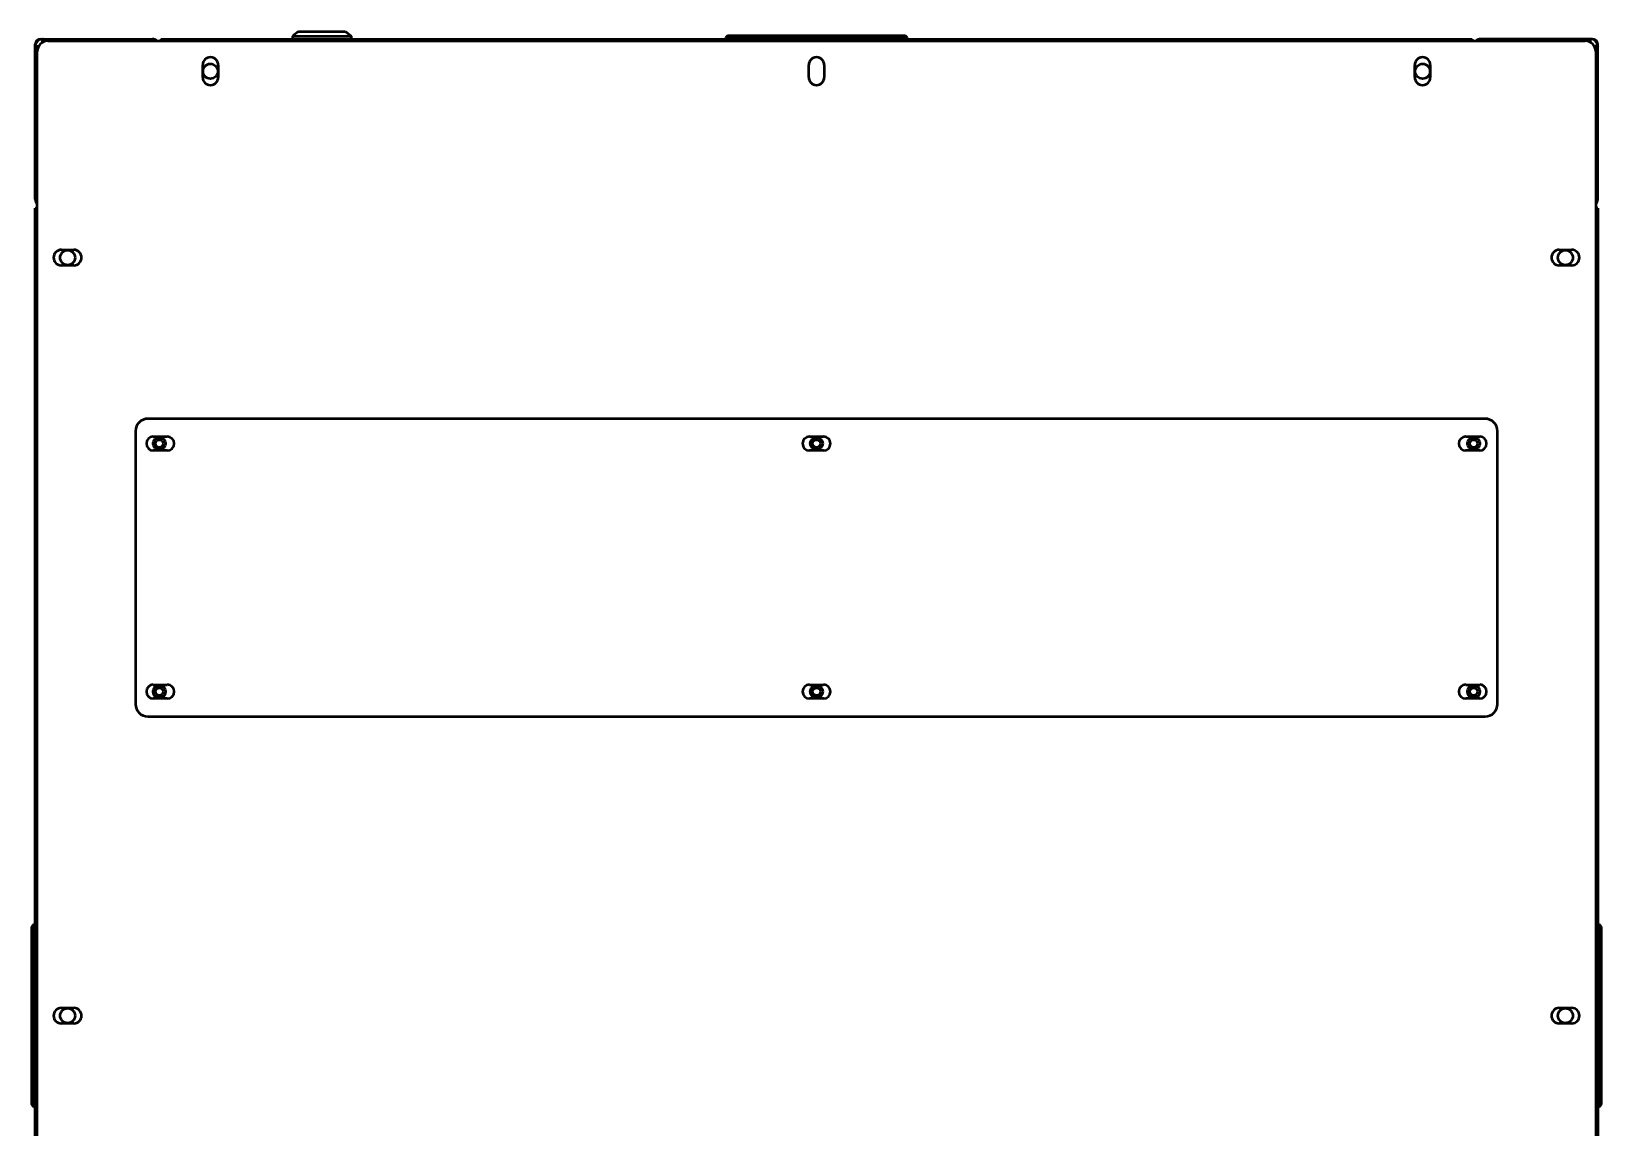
# Model space of a CAD drawing. Header units: millimetres. Extents: x 0 to 80, y -7 to 100.
# Drawn here: x -0.2 to 80.1, y 44.2 to 100.3 of the extents above; entities that cross this region are included whole.
import ezdxf

# ---------------------------------------------------------------- set-up
doc = ezdxf.new("R2010")
doc.units = ezdxf.units.MM
doc.layers.add('Visible (ANSI)', color=7, linetype='Continuous', lineweight=50)

msp = doc.modelspace()

# ---------------------------------------------------------------- linework, layer by layer
at = {"layer": 'Visible (ANSI)'}
for p, q in [((0, 99.558), (0, 99.658)), ((0.266, 99.924), (0.366, 99.924)), ((0.366, 99.924), (5.979, 99.924)), ((0.366, 99.753), (0.366, 99.924)), ((0.633, 99.824), (79.307, 99.824)), ((5.979, 99.824), (5.979, 99.924)), ((6.424, 99.924), (6.424, 99.824)), ((6.424, 99.924), (73.516, 99.924)), ((13.466, 100.314), (13.167, 100.064)), ((13.167, 100.064), (16.164, 100.064)), ((13.167, 100.064), (13.167, 99.924)), ((13.466, 100.314), (15.864, 100.314)), ((15.864, 100.314), (16.164, 100.064)), ((16.164, 100.064), (16.164, 99.924)), ((35.343, 100.011), (35.323, 99.991)), ((35.323, 99.924), (35.323, 99.991)), ((35.423, 100.091), (35.343, 100.011)), ((44.516, 100.091), (35.423, 100.091)), ((35.423, 99.991), (35.423, 100.091)), ((35.423, 99.991), (44.516, 99.991)), ((44.516, 100.091), (44.516, 99.991)), ((44.596, 100.011), (44.516, 100.091)), ((44.616, 99.991), (44.596, 100.011)), ((44.616, 99.991), (44.616, 99.924)), ((73.516, 99.924), (73.516, 99.824)), ((79.573, 99.924), (73.96, 99.924)), ((73.96, 99.824), (73.96, 99.924)), ((79.673, 99.924), (79.573, 99.924)), ((79.573, 99.753), (79.573, 99.924)), ((79.939, 99.558), (79.939, 99.658)), ((0, 91.724), (0, 99.558)), ((0, 99.558), (0.172, 99.558)), ((0.1, 0.633), (0.1, 99.291)), ((79.939, 99.558), (79.769, 99.558)), ((79.84, 99.291), (79.84, 0.633)), ((79.939, 91.724), (79.939, 99.558)), ((8.566, 97.962), (8.566, 98.597)), ((9.359, 98.597), (9.359, 97.962)), ((39.574, 97.962), (39.574, 98.597)), ((40.367, 98.597), (40.367, 97.962)), ((70.581, 97.962), (70.581, 98.597)), ((71.374, 98.597), (71.374, 97.962)), ((0, 91.724), (0.1, 91.724)), ((79.939, 91.724), (79.84, 91.724)), ((0, 91.28), (0.1, 91.28)), ((0, 8.645), (0, 91.28)), ((79.939, 91.28), (79.84, 91.28)), ((79.939, 91.28), (79.939, 8.645)), ((1.333, 89.141), (1.968, 89.141)), ((77.973, 89.141), (78.607, 89.141)), ((1.968, 88.347), (1.333, 88.347)), ((78.607, 88.347), (77.973, 88.347)), ((74.179, 80.499), (5.76, 80.499)), ((5.126, 79.865), (5.126, 65.905)), ((6.038, 79.587), (6.751, 79.587)), ((39.613, 79.587), (40.326, 79.587)), ((73.188, 79.587), (73.901, 79.587)), ((74.814, 65.905), (74.814, 79.865)), ((6.751, 78.874), (6.038, 78.874)), ((40.326, 78.874), (39.613, 78.874)), ((73.901, 78.874), (73.188, 78.874)), ((6.038, 66.896), (6.751, 66.896)), ((39.613, 66.896), (40.326, 66.896)), ((73.188, 66.896), (73.901, 66.896)), ((6.751, 66.183), (6.038, 66.183)), ((40.326, 66.183), (39.613, 66.183)), ((73.901, 66.183), (73.188, 66.183)), ((5.76, 65.271), (74.179, 65.271)), ((-0.12, 54.588), (-0.2, 54.508)), ((-0.2, 54.508), (-0.1, 54.508)), ((-0.2, 54.508), (-0.2, 45.415)), ((-0.1, 54.608), (-0.12, 54.588)), ((-0.1, 54.608), (0, 54.608)), ((-0.1, 45.415), (-0.1, 54.508)), ((79.939, 54.608), (80.039, 54.608)), ((80.059, 54.588), (80.039, 54.608)), ((80.039, 54.508), (80.039, 45.415)), ((80.039, 54.508), (80.139, 54.508)), ((80.139, 54.508), (80.059, 54.588)), ((80.139, 45.415), (80.139, 54.508)), ((1.333, 50.36), (1.968, 50.36)), ((77.973, 50.36), (78.607, 50.36)), ((1.968, 49.565), (1.333, 49.565)), ((78.607, 49.565), (77.973, 49.565)), ((-0.1, 45.415), (-0.2, 45.415)), ((-0.2, 45.415), (-0.12, 45.335)), ((-0.12, 45.335), (-0.1, 45.315)), ((0, 45.315), (-0.1, 45.315)), ((80.039, 45.315), (79.939, 45.315)), ((80.139, 45.415), (80.039, 45.415)), ((80.039, 45.315), (80.059, 45.335)), ((80.059, 45.335), (80.139, 45.415))]:
    msp.add_line(p, q, dxfattribs=at)
for centre, radius in [((8.962, 98.274), 0.381), ((70.978, 98.274), 0.381), ((1.65, 88.742), 0.381), ((78.289, 88.742), 0.381), ((6.346, 79.231), 0.317), ((39.97, 79.231), 0.317), ((73.595, 79.231), 0.317), ((6.346, 79.231), 0.198), ((39.97, 79.231), 0.198), ((73.595, 79.231), 0.198), ((6.346, 66.541), 0.317), ((6.346, 66.541), 0.198), ((39.97, 66.541), 0.317), ((39.97, 66.541), 0.198), ((73.595, 66.541), 0.317), ((73.595, 66.541), 0.198), ((1.65, 49.963), 0.381), ((78.289, 49.963), 0.381)]:
    msp.add_circle(centre, radius, dxfattribs=at)
for centre, radius, start, end in [((0.266, 99.658), 0.266, 90, 180), ((0.366, 99.558), 0.366, 90, 180), ((0.633, 99.291), 0.533, 90, 180), ((5.979, 99.558), 0.366, 46.73549, 90), ((73.96, 99.558), 0.366, 90, 133.26451), ((79.307, 99.291), 0.533, 0, 90), ((79.573, 99.558), 0.366, 0, 90), ((79.673, 99.658), 0.266, 0, 90), ((8.962, 98.597), 0.397, 0, 180), ((39.97, 98.597), 0.397, 0, 180), ((70.978, 98.597), 0.397, 0, 180), ((8.962, 97.962), 0.397, 180, 0), ((39.97, 97.962), 0.397, 180, 0), ((70.978, 97.962), 0.397, 180, 0), ((0.366, 91.724), 0.366, 180, 223.45113), ((79.573, 91.724), 0.366, 316.77198, 0), ((1.333, 88.744), 0.397, 90, 270), ((1.968, 88.744), 0.397, 270, 90), ((77.973, 88.744), 0.397, 90, 270), ((78.607, 88.744), 0.397, 270, 90), ((5.76, 79.865), 0.635, 90, 180), ((74.179, 79.865), 0.635, 0, 90), ((6.038, 79.23), 0.357, 90, 270), ((6.751, 79.23), 0.357, 270, 90), ((39.613, 79.23), 0.357, 90, 270), ((40.326, 79.23), 0.357, 270, 90), ((73.188, 79.23), 0.357, 90, 270), ((73.901, 79.23), 0.357, 270, 90), ((6.038, 66.54), 0.357, 90, 270), ((6.751, 66.54), 0.357, 270, 90), ((39.613, 66.54), 0.357, 90, 270), ((40.326, 66.54), 0.357, 270, 90), ((73.188, 66.54), 0.357, 90, 270), ((73.901, 66.54), 0.357, 270, 90), ((5.76, 65.905), 0.635, 180, 270), ((74.179, 65.905), 0.635, 270, 0), ((1.333, 49.962), 0.397, 90, 270), ((1.968, 49.962), 0.397, 270, 90), ((77.973, 49.962), 0.397, 90, 270), ((78.607, 49.962), 0.397, 270, 90)]:
    msp.add_arc(centre, radius, start, end, dxfattribs=at)
for points, knots in [([(0.481, 99.802), (0.481, 99.803), (0.48, 99.804), (0.48, 99.805), (0.442, 99.881), (0.404, 99.924), (0.366, 99.924)], [0.8809748, 0.8809748, 0.8809748, 0.8809748, 0.888793, 0.888793, 0.888793, 1.5707963, 1.5707963, 1.5707963, 1.5707963]), ([(35.329, 99.924), (35.33, 99.926), (35.331, 99.929), (35.336, 99.941), (35.344, 99.954), (35.361, 99.969), (35.365, 99.973), (35.373, 99.977), (35.376, 99.979), (35.382, 99.982), (35.386, 99.984), (35.391, 99.985), (35.393, 99.986), (35.396, 99.987), (35.398, 99.988), (35.401, 99.988), (35.402, 99.989), (35.405, 99.989), (35.405, 99.989), (35.407, 99.99), (35.407, 99.99), (35.409, 99.99), (35.409, 99.99), (35.411, 99.99), (35.413, 99.99), (35.415, 99.99), (35.416, 99.991), (35.417, 99.991), (35.417, 99.991), (35.418, 99.991), (35.418, 99.991), (35.418, 99.991), (35.419, 99.991), (35.419, 99.991), (35.419, 99.991), (35.42, 99.991), (35.421, 99.991), (35.422, 99.991), (35.423, 99.991), (35.423, 99.991)], [0.02825055, 0.02825055, 0.02825055, 0.02825055, 0.03381551, 0.03381551, 0.06003233, 0.06003233, 0.06832308, 0.06832308, 0.07291614, 0.07291614, 0.07835555, 0.07835555, 0.08057623, 0.08057623, 0.08291339, 0.08291339, 0.08495514, 0.08495514, 0.08586405, 0.08586405, 0.08676899, 0.08676899, 0.08763278, 0.08763278, 0.08938189, 0.08938189, 0.09041574, 0.09041574, 0.09078379, 0.09078379, 0.09104235, 0.09104235, 0.09130855, 0.09130855, 0.09171375, 0.09171375, 0.09246552, 0.09246552, 0.09313399, 0.09313399, 0.09313399, 0.09313399]), ([(35.423, 100.091), (35.423, 100.089), (35.423, 100.088), (35.422, 100.086), (35.422, 100.085), (35.422, 100.083), (35.422, 100.082), (35.421, 100.08), (35.421, 100.079), (35.421, 100.078), (35.421, 100.076), (35.42, 100.075), (35.42, 100.074), (35.42, 100.073), (35.42, 100.072), (35.42, 100.07), (35.419, 100.069), (35.419, 100.068), (35.419, 100.067), (35.419, 100.066), (35.419, 100.065), (35.418, 100.064), (35.418, 100.063), (35.418, 100.062), (35.418, 100.061), (35.417, 100.06), (35.417, 100.059), (35.417, 100.059), (35.417, 100.058), (35.417, 100.057), (35.416, 100.056), (35.416, 100.055), (35.416, 100.055), (35.416, 100.054), (35.416, 100.053), (35.415, 100.052), (35.415, 100.052), (35.415, 100.051), (35.415, 100.05), (35.415, 100.05), (35.414, 100.049), (35.414, 100.049), (35.414, 100.048), (35.414, 100.048), (35.413, 100.047), (35.413, 100.046), (35.413, 100.046), (35.413, 100.046), (35.412, 100.045), (35.412, 100.045), (35.412, 100.044), (35.412, 100.044), (35.411, 100.043), (35.411, 100.043), (35.411, 100.043), (35.41, 100.042), (35.41, 100.042), (35.409, 100.042), (35.409, 100.041), (35.408, 100.041), (35.408, 100.041), (35.407, 100.041), (35.407, 100.04), (35.406, 100.04), (35.406, 100.04), (35.405, 100.04), (35.405, 100.04), (35.404, 100.04), (35.404, 100.04), (35.403, 100.04), (35.402, 100.04), (35.402, 100.04), (35.401, 100.04), (35.4, 100.04), (35.4, 100.04), (35.399, 100.039), (35.398, 100.039), (35.398, 100.039), (35.397, 100.039), (35.396, 100.039), (35.396, 100.039), (35.396, 100.039), (35.395, 100.039), (35.395, 100.039), (35.394, 100.039), (35.394, 100.038), (35.393, 100.038), (35.392, 100.038), (35.391, 100.038), (35.39, 100.037), (35.389, 100.037), (35.388, 100.037), (35.387, 100.036), (35.386, 100.036), (35.385, 100.036), (35.384, 100.035), (35.382, 100.035), (35.381, 100.034), (35.38, 100.034), (35.379, 100.033), (35.377, 100.033), (35.376, 100.032), (35.375, 100.032), (35.374, 100.031), (35.372, 100.031), (35.371, 100.03), (35.37, 100.03), (35.37, 100.03), (35.369, 100.029), (35.369, 100.029), (35.368, 100.028), (35.367, 100.028), (35.365, 100.027), (35.364, 100.026), (35.362, 100.026), (35.361, 100.025), (35.359, 100.024), (35.358, 100.023), (35.356, 100.022), (35.355, 100.021), (35.353, 100.019), (35.351, 100.018), (35.35, 100.017), (35.348, 100.015), (35.348, 100.015), (35.347, 100.015), (35.347, 100.014), (35.346, 100.013), (35.344, 100.012), (35.343, 100.011)], [0, 0, 0, 0, 0.025, 0.025, 0.025, 0.05, 0.05, 0.05, 0.075, 0.075, 0.075, 0.1, 0.1, 0.1, 0.125, 0.125, 0.125, 0.15, 0.15, 0.15, 0.175, 0.175, 0.175, 0.2, 0.2, 0.2, 0.225, 0.225, 0.225, 0.25, 0.25, 0.25, 0.275, 0.275, 0.275, 0.3, 0.3, 0.3, 0.325, 0.325, 0.325, 0.35, 0.35, 0.35, 0.375, 0.375, 0.375, 0.4, 0.4, 0.4, 0.425, 0.425, 0.425, 0.45, 0.45, 0.45, 0.475, 0.475, 0.475, 0.5, 0.5, 0.5, 0.525, 0.525, 0.525, 0.55, 0.55, 0.55, 0.575, 0.575, 0.575, 0.6, 0.6, 0.6, 0.625, 0.625, 0.625, 0.65, 0.65, 0.65, 0.659963, 0.659963, 0.659963, 0.675, 0.675, 0.675, 0.7, 0.7, 0.7, 0.725, 0.725, 0.725, 0.75, 0.75, 0.75, 0.775, 0.775, 0.775, 0.8, 0.8, 0.8, 0.825, 0.825, 0.825, 0.85, 0.85, 0.85, 0.858884, 0.858884, 0.858884, 0.875, 0.875, 0.875, 0.9, 0.9, 0.9, 0.925, 0.925, 0.925, 0.95, 0.95, 0.95, 0.975, 0.975, 0.975, 0.982182, 0.982182, 0.982182, 1, 1, 1, 1]), ([(44.596, 100.011), (44.595, 100.012), (44.594, 100.013), (44.593, 100.014), (44.592, 100.015), (44.591, 100.016), (44.589, 100.017), (44.588, 100.018), (44.587, 100.019), (44.586, 100.02), (44.585, 100.021), (44.583, 100.022), (44.582, 100.022), (44.581, 100.023), (44.58, 100.023), (44.58, 100.024), (44.579, 100.024), (44.579, 100.025), (44.578, 100.025), (44.577, 100.026), (44.576, 100.026), (44.574, 100.027), (44.574, 100.027), (44.573, 100.028), (44.572, 100.028), (44.572, 100.028), (44.571, 100.029), (44.571, 100.029), (44.569, 100.03), (44.568, 100.03), (44.567, 100.031), (44.566, 100.031), (44.565, 100.031), (44.565, 100.032), (44.564, 100.032), (44.563, 100.032), (44.563, 100.033), (44.561, 100.033), (44.56, 100.034), (44.559, 100.034), (44.558, 100.034), (44.558, 100.035), (44.557, 100.035), (44.556, 100.035), (44.556, 100.035), (44.555, 100.035), (44.554, 100.036), (44.553, 100.036), (44.552, 100.036), (44.551, 100.037), (44.55, 100.037), (44.55, 100.037), (44.549, 100.037), (44.548, 100.038), (44.547, 100.038), (44.546, 100.038), (44.546, 100.038), (44.545, 100.039), (44.544, 100.039), (44.543, 100.039), (44.543, 100.039), (44.542, 100.039), (44.542, 100.039), (44.541, 100.04), (44.54, 100.04), (44.54, 100.04), (44.539, 100.04), (44.539, 100.04), (44.538, 100.04), (44.538, 100.04), (44.537, 100.04), (44.537, 100.04), (44.536, 100.041), (44.536, 100.041), (44.536, 100.041), (44.535, 100.041), (44.535, 100.041), (44.534, 100.041), (44.534, 100.041), (44.534, 100.041), (44.533, 100.041), (44.533, 100.041), (44.533, 100.041), (44.533, 100.041), (44.532, 100.041), (44.532, 100.041), (44.532, 100.041), (44.532, 100.041), (44.531, 100.041), (44.531, 100.041), (44.531, 100.041), (44.531, 100.041), (44.53, 100.041), (44.53, 100.041), (44.53, 100.041), (44.53, 100.041), (44.53, 100.041), (44.529, 100.041), (44.529, 100.041), (44.529, 100.041), (44.529, 100.041), (44.529, 100.041), (44.529, 100.041), (44.528, 100.041), (44.528, 100.041), (44.528, 100.041), (44.528, 100.041), (44.528, 100.041), (44.528, 100.041), (44.528, 100.041), (44.527, 100.041), (44.527, 100.041), (44.527, 100.041), (44.527, 100.041), (44.527, 100.041), (44.527, 100.041), (44.527, 100.041), (44.527, 100.041), (44.527, 100.041), (44.526, 100.041), (44.526, 100.041), (44.526, 100.041), (44.526, 100.041), (44.526, 100.041), (44.526, 100.041), (44.526, 100.042), (44.526, 100.042), (44.526, 100.042), (44.526, 100.042), (44.525, 100.042), (44.525, 100.042), (44.525, 100.042), (44.525, 100.042), (44.525, 100.042), (44.525, 100.042), (44.525, 100.042), (44.525, 100.042), (44.524, 100.043), (44.524, 100.043), (44.524, 100.043), (44.524, 100.043), (44.524, 100.043), (44.524, 100.043), (44.524, 100.043), (44.524, 100.043), (44.524, 100.044), (44.523, 100.044), (44.523, 100.044), (44.523, 100.044), (44.523, 100.044), (44.523, 100.044), (44.523, 100.044), (44.523, 100.045), (44.523, 100.045), (44.523, 100.045), (44.523, 100.045), (44.523, 100.045), (44.523, 100.045), (44.523, 100.046), (44.523, 100.046), (44.522, 100.046), (44.522, 100.046), (44.522, 100.046), (44.522, 100.047), (44.522, 100.047), (44.522, 100.047), (44.522, 100.047), (44.522, 100.048), (44.522, 100.048), (44.522, 100.048), (44.522, 100.048), (44.522, 100.049), (44.522, 100.049), (44.522, 100.049), (44.522, 100.05), (44.521, 100.05), (44.521, 100.05), (44.521, 100.051), (44.521, 100.051), (44.521, 100.051), (44.521, 100.052), (44.521, 100.052), (44.521, 100.052), (44.521, 100.053), (44.521, 100.053), (44.521, 100.054), (44.521, 100.054), (44.52, 100.055), (44.52, 100.055), (44.52, 100.056), (44.52, 100.056), (44.52, 100.057), (44.52, 100.057), (44.52, 100.058), (44.52, 100.058), (44.52, 100.059), (44.52, 100.059), (44.52, 100.06), (44.52, 100.061), (44.519, 100.061), (44.519, 100.062), (44.519, 100.063), (44.519, 100.063), (44.519, 100.064), (44.519, 100.065), (44.519, 100.066), (44.519, 100.066), (44.519, 100.067), (44.519, 100.068), (44.519, 100.069), (44.518, 100.07), (44.518, 100.071), (44.518, 100.072), (44.518, 100.073), (44.518, 100.074), (44.518, 100.075), (44.518, 100.076), (44.518, 100.077), (44.518, 100.078), (44.517, 100.079), (44.517, 100.08), (44.517, 100.081), (44.517, 100.083), (44.517, 100.084), (44.517, 100.085), (44.517, 100.087), (44.517, 100.088), (44.516, 100.089), (44.516, 100.091)], [0, 0, 0, 0, 0.013889, 0.013889, 0.013889, 0.027778, 0.027778, 0.027778, 0.041667, 0.041667, 0.041667, 0.055556, 0.055556, 0.055556, 0.065077, 0.065077, 0.065077, 0.069444, 0.069444, 0.069444, 0.083333, 0.083333, 0.083333, 0.090727, 0.090727, 0.090727, 0.097222, 0.097222, 0.097222, 0.111111, 0.111111, 0.111111, 0.117002, 0.117002, 0.117002, 0.125, 0.125, 0.125, 0.138889, 0.138889, 0.138889, 0.146042, 0.146042, 0.146042, 0.152778, 0.152778, 0.152778, 0.166667, 0.166667, 0.166667, 0.180556, 0.180556, 0.180556, 0.194444, 0.194444, 0.194444, 0.208333, 0.208333, 0.208333, 0.222222, 0.222222, 0.222222, 0.236111, 0.236111, 0.236111, 0.25, 0.25, 0.25, 0.263889, 0.263889, 0.263889, 0.277778, 0.277778, 0.277778, 0.291667, 0.291667, 0.291667, 0.305556, 0.305556, 0.305556, 0.319444, 0.319444, 0.319444, 0.333333, 0.333333, 0.333333, 0.347222, 0.347222, 0.347222, 0.361111, 0.361111, 0.361111, 0.375, 0.375, 0.375, 0.388889, 0.388889, 0.388889, 0.402778, 0.402778, 0.402778, 0.416667, 0.416667, 0.416667, 0.430556, 0.430556, 0.430556, 0.444444, 0.444444, 0.444444, 0.458333, 0.458333, 0.458333, 0.472222, 0.472222, 0.472222, 0.486111, 0.486111, 0.486111, 0.5, 0.5, 0.5, 0.513889, 0.513889, 0.513889, 0.527778, 0.527778, 0.527778, 0.541667, 0.541667, 0.541667, 0.555556, 0.555556, 0.555556, 0.569444, 0.569444, 0.569444, 0.583333, 0.583333, 0.583333, 0.597222, 0.597222, 0.597222, 0.611111, 0.611111, 0.611111, 0.625, 0.625, 0.625, 0.638889, 0.638889, 0.638889, 0.652778, 0.652778, 0.652778, 0.666667, 0.666667, 0.666667, 0.680556, 0.680556, 0.680556, 0.694444, 0.694444, 0.694444, 0.708333, 0.708333, 0.708333, 0.722222, 0.722222, 0.722222, 0.736111, 0.736111, 0.736111, 0.75, 0.75, 0.75, 0.763889, 0.763889, 0.763889, 0.777778, 0.777778, 0.777778, 0.791667, 0.791667, 0.791667, 0.805556, 0.805556, 0.805556, 0.819444, 0.819444, 0.819444, 0.833333, 0.833333, 0.833333, 0.847222, 0.847222, 0.847222, 0.861111, 0.861111, 0.861111, 0.875, 0.875, 0.875, 0.888889, 0.888889, 0.888889, 0.902778, 0.902778, 0.902778, 0.916667, 0.916667, 0.916667, 0.930556, 0.930556, 0.930556, 0.944444, 0.944444, 0.944444, 0.958333, 0.958333, 0.958333, 0.972222, 0.972222, 0.972222, 0.986111, 0.986111, 0.986111, 1, 1, 1, 1]), ([(44.516, 99.991), (44.519, 99.991), (44.522, 99.991), (44.529, 99.99), (44.532, 99.99), (44.538, 99.989), (44.54, 99.988), (44.548, 99.986), (44.556, 99.983), (44.572, 99.974), (44.579, 99.969), (44.588, 99.96), (44.591, 99.957), (44.596, 99.951), (44.598, 99.948), (44.6, 99.945)], [0.000001, 0.000001, 0.000001, 0.000001, 0.00947196, 0.00947196, 0.01789704, 0.01789704, 0.02367355, 0.02367355, 0.04217233, 0.04217233, 0.06012288, 0.06012288, 0.06904739, 0.06904739, 0.07791285, 0.07791285, 0.07791285, 0.07791285]), ([(44.611, 99.924), (44.61, 99.927), (44.608, 99.93), (44.605, 99.937), (44.603, 99.941), (44.6, 99.945)], [-0.03128131, -0.03128131, -0.03128131, -0.03128131, -0.01832078, -0.01832078, -0.000001, -0.000001, -0.000001, -0.000001]), ([(79.458, 99.802), (79.459, 99.803), (79.459, 99.804), (79.46, 99.805), (79.497, 99.881), (79.535, 99.924), (79.573, 99.924)], [0.8817251, 0.8817251, 0.8817251, 0.8817251, 0.888793, 0.888793, 0.888793, 1.5707963, 1.5707963, 1.5707963, 1.5707963]), ([(-0.12, 54.588), (-0.121, 54.587), (-0.122, 54.586), (-0.123, 54.585), (-0.124, 54.584), (-0.125, 54.583), (-0.126, 54.582), (-0.127, 54.581), (-0.128, 54.579), (-0.129, 54.578), (-0.13, 54.577), (-0.13, 54.576), (-0.131, 54.574), (-0.132, 54.574), (-0.132, 54.573), (-0.133, 54.572), (-0.133, 54.571), (-0.133, 54.571), (-0.134, 54.571), (-0.134, 54.569), (-0.135, 54.568), (-0.136, 54.567), (-0.136, 54.566), (-0.137, 54.565), (-0.137, 54.565), (-0.137, 54.564), (-0.138, 54.563), (-0.138, 54.563), (-0.139, 54.561), (-0.139, 54.56), (-0.14, 54.559), (-0.14, 54.558), (-0.14, 54.558), (-0.141, 54.557), (-0.141, 54.556), (-0.141, 54.556), (-0.142, 54.555), (-0.142, 54.553), (-0.143, 54.552), (-0.143, 54.551), (-0.143, 54.55), (-0.144, 54.55), (-0.144, 54.549), (-0.144, 54.549), (-0.144, 54.548), (-0.144, 54.548), (-0.145, 54.547), (-0.145, 54.546), (-0.145, 54.545), (-0.146, 54.544), (-0.146, 54.543), (-0.146, 54.542), (-0.146, 54.541), (-0.147, 54.54), (-0.147, 54.539), (-0.147, 54.539), (-0.147, 54.538), (-0.147, 54.537), (-0.148, 54.536), (-0.148, 54.536), (-0.148, 54.535), (-0.148, 54.534), (-0.148, 54.534), (-0.148, 54.533), (-0.149, 54.533), (-0.149, 54.532), (-0.149, 54.532), (-0.149, 54.531), (-0.149, 54.531), (-0.149, 54.53), (-0.149, 54.53), (-0.149, 54.529), (-0.149, 54.529), (-0.15, 54.528), (-0.15, 54.528), (-0.15, 54.527), (-0.15, 54.527), (-0.15, 54.527), (-0.15, 54.526), (-0.15, 54.526), (-0.15, 54.526), (-0.15, 54.525), (-0.15, 54.525), (-0.15, 54.525), (-0.15, 54.525), (-0.15, 54.524), (-0.15, 54.524), (-0.15, 54.524), (-0.15, 54.524), (-0.15, 54.523), (-0.15, 54.523), (-0.15, 54.523), (-0.15, 54.523), (-0.15, 54.522), (-0.15, 54.522), (-0.15, 54.522), (-0.15, 54.522), (-0.15, 54.522), (-0.15, 54.521), (-0.15, 54.521), (-0.15, 54.521), (-0.15, 54.521), (-0.15, 54.521), (-0.15, 54.521), (-0.15, 54.52), (-0.15, 54.52), (-0.15, 54.52), (-0.15, 54.52), (-0.15, 54.52), (-0.15, 54.52), (-0.15, 54.52), (-0.15, 54.52), (-0.15, 54.519), (-0.15, 54.519), (-0.15, 54.519), (-0.15, 54.519), (-0.15, 54.519), (-0.15, 54.519), (-0.15, 54.519), (-0.15, 54.519), (-0.15, 54.519), (-0.15, 54.518), (-0.15, 54.518), (-0.15, 54.518), (-0.15, 54.518), (-0.15, 54.518), (-0.151, 54.518), (-0.151, 54.518), (-0.151, 54.518), (-0.151, 54.518), (-0.151, 54.518), (-0.151, 54.517), (-0.151, 54.517), (-0.151, 54.517), (-0.151, 54.517), (-0.151, 54.517), (-0.151, 54.517), (-0.151, 54.517), (-0.152, 54.517), (-0.152, 54.516), (-0.152, 54.516), (-0.152, 54.516), (-0.152, 54.516), (-0.152, 54.516), (-0.152, 54.516), (-0.153, 54.516), (-0.153, 54.516), (-0.153, 54.516), (-0.153, 54.515), (-0.153, 54.515), (-0.153, 54.515), (-0.153, 54.515), (-0.153, 54.515), (-0.154, 54.515), (-0.154, 54.515), (-0.154, 54.515), (-0.154, 54.515), (-0.154, 54.515), (-0.154, 54.515), (-0.155, 54.515), (-0.155, 54.515), (-0.155, 54.515), (-0.155, 54.515), (-0.156, 54.515), (-0.156, 54.514), (-0.156, 54.514), (-0.156, 54.514), (-0.156, 54.514), (-0.157, 54.514), (-0.157, 54.514), (-0.157, 54.514), (-0.158, 54.514), (-0.158, 54.514), (-0.158, 54.514), (-0.158, 54.514), (-0.159, 54.514), (-0.159, 54.514), (-0.159, 54.513), (-0.16, 54.513), (-0.16, 54.513), (-0.161, 54.513), (-0.161, 54.513), (-0.161, 54.513), (-0.162, 54.513), (-0.162, 54.513), (-0.163, 54.513), (-0.163, 54.513), (-0.164, 54.513), (-0.164, 54.513), (-0.164, 54.513), (-0.165, 54.512), (-0.166, 54.512), (-0.166, 54.512), (-0.167, 54.512), (-0.167, 54.512), (-0.168, 54.512), (-0.168, 54.512), (-0.169, 54.512), (-0.17, 54.512), (-0.17, 54.512), (-0.171, 54.512), (-0.172, 54.512), (-0.172, 54.511), (-0.173, 54.511), (-0.174, 54.511), (-0.175, 54.511), (-0.175, 54.511), (-0.176, 54.511), (-0.177, 54.511), (-0.178, 54.511), (-0.179, 54.511), (-0.18, 54.511), (-0.181, 54.51), (-0.182, 54.51), (-0.183, 54.51), (-0.184, 54.51), (-0.185, 54.51), (-0.186, 54.51), (-0.187, 54.51), (-0.188, 54.51), (-0.189, 54.51), (-0.19, 54.509), (-0.192, 54.509), (-0.193, 54.509), (-0.194, 54.509), (-0.196, 54.509), (-0.197, 54.509), (-0.198, 54.509), (-0.2, 54.508)], [0, 0, 0, 0, 0.013889, 0.013889, 0.013889, 0.027778, 0.027778, 0.027778, 0.041667, 0.041667, 0.041667, 0.055556, 0.055556, 0.055556, 0.065077, 0.065077, 0.065077, 0.069444, 0.069444, 0.069444, 0.083333, 0.083333, 0.083333, 0.090727, 0.090727, 0.090727, 0.097222, 0.097222, 0.097222, 0.111111, 0.111111, 0.111111, 0.117002, 0.117002, 0.117002, 0.125, 0.125, 0.125, 0.138889, 0.138889, 0.138889, 0.146042, 0.146042, 0.146042, 0.152778, 0.152778, 0.152778, 0.166667, 0.166667, 0.166667, 0.180556, 0.180556, 0.180556, 0.194444, 0.194444, 0.194444, 0.208333, 0.208333, 0.208333, 0.222222, 0.222222, 0.222222, 0.236111, 0.236111, 0.236111, 0.25, 0.25, 0.25, 0.263889, 0.263889, 0.263889, 0.277778, 0.277778, 0.277778, 0.291667, 0.291667, 0.291667, 0.305556, 0.305556, 0.305556, 0.319444, 0.319444, 0.319444, 0.333333, 0.333333, 0.333333, 0.347222, 0.347222, 0.347222, 0.361111, 0.361111, 0.361111, 0.375, 0.375, 0.375, 0.388889, 0.388889, 0.388889, 0.402778, 0.402778, 0.402778, 0.416667, 0.416667, 0.416667, 0.430556, 0.430556, 0.430556, 0.444444, 0.444444, 0.444444, 0.458333, 0.458333, 0.458333, 0.472222, 0.472222, 0.472222, 0.486111, 0.486111, 0.486111, 0.5, 0.5, 0.5, 0.513889, 0.513889, 0.513889, 0.527778, 0.527778, 0.527778, 0.541667, 0.541667, 0.541667, 0.555556, 0.555556, 0.555556, 0.569444, 0.569444, 0.569444, 0.583333, 0.583333, 0.583333, 0.597222, 0.597222, 0.597222, 0.611111, 0.611111, 0.611111, 0.625, 0.625, 0.625, 0.638889, 0.638889, 0.638889, 0.652778, 0.652778, 0.652778, 0.666667, 0.666667, 0.666667, 0.680556, 0.680556, 0.680556, 0.694444, 0.694444, 0.694444, 0.708333, 0.708333, 0.708333, 0.722222, 0.722222, 0.722222, 0.736111, 0.736111, 0.736111, 0.75, 0.75, 0.75, 0.763889, 0.763889, 0.763889, 0.777778, 0.777778, 0.777778, 0.791667, 0.791667, 0.791667, 0.805556, 0.805556, 0.805556, 0.819444, 0.819444, 0.819444, 0.833333, 0.833333, 0.833333, 0.847222, 0.847222, 0.847222, 0.861111, 0.861111, 0.861111, 0.875, 0.875, 0.875, 0.888889, 0.888889, 0.888889, 0.902778, 0.902778, 0.902778, 0.916667, 0.916667, 0.916667, 0.930556, 0.930556, 0.930556, 0.944444, 0.944444, 0.944444, 0.958333, 0.958333, 0.958333, 0.972222, 0.972222, 0.972222, 0.986111, 0.986111, 0.986111, 1, 1, 1, 1]), ([(-0.1, 54.508), (-0.1, 54.512), (-0.1, 54.515), (-0.099, 54.521), (-0.099, 54.525), (-0.098, 54.53), (-0.097, 54.532), (-0.095, 54.54), (-0.092, 54.548), (-0.083, 54.564), (-0.078, 54.571), (-0.069, 54.581), (-0.066, 54.583), (-0.06, 54.588), (-0.057, 54.591), (-0.054, 54.593)], [0.000001, 0.000001, 0.000001, 0.000001, 0.00947196, 0.00947196, 0.01789704, 0.01789704, 0.02367355, 0.02367355, 0.04217233, 0.04217233, 0.06012288, 0.06012288, 0.06904739, 0.06904739, 0.07791285, 0.07791285, 0.07791285, 0.07791285]), ([(0, 54.608), (0, 54.608), (0, 54.608), (0, 54.608), (0, 54.608), (0, 54.608), (0, 54.608), (-0.001, 54.608), (-0.001, 54.608), (-0.001, 54.608), (-0.002, 54.608), (-0.003, 54.608), (-0.003, 54.608), (-0.005, 54.608), (-0.007, 54.608), (-0.01, 54.607), (-0.013, 54.607), (-0.017, 54.607), (-0.019, 54.607), (-0.022, 54.606), (-0.022, 54.606), (-0.024, 54.605), (-0.025, 54.605), (-0.028, 54.605), (-0.029, 54.604), (-0.034, 54.602), (-0.038, 54.601), (-0.046, 54.597), (-0.05, 54.595), (-0.054, 54.593)], [-0.07706543, -0.07706543, -0.07706543, -0.07706543, -0.07687468, -0.07687468, -0.07667489, -0.07667489, -0.07631646, -0.07631646, -0.07569862, -0.07569862, -0.07325747, -0.07325747, -0.07121131, -0.07121131, -0.06576428, -0.06576428, -0.0572785, -0.0572785, -0.04987835, -0.04987835, -0.04588632, -0.04588632, -0.04209874, -0.04209874, -0.03438942, -0.03438942, -0.01832078, -0.01832078, -0.000001, -0.000001, -0.000001, -0.000001]), ([(79.939, 54.608), (79.939, 54.608), (79.939, 54.608), (79.939, 54.608), (79.939, 54.608), (79.939, 54.608), (79.939, 54.608), (79.939, 54.608), (79.939, 54.608), (79.939, 54.608), (79.939, 54.608), (79.939, 54.608), (79.939, 54.608), (79.939, 54.608), (79.939, 54.608), (79.94, 54.608), (79.94, 54.608), (79.942, 54.608), (79.943, 54.608), (79.946, 54.608), (79.947, 54.608), (79.949, 54.608), (79.95, 54.608), (79.95, 54.608), (79.951, 54.608), (79.951, 54.608), (79.951, 54.608), (79.952, 54.608), (79.952, 54.608), (79.952, 54.608), (79.952, 54.608), (79.953, 54.608), (79.953, 54.607), (79.953, 54.607), (79.954, 54.607), (79.955, 54.607), (79.956, 54.607), (79.958, 54.607), (79.959, 54.606), (79.96, 54.606), (79.96, 54.606), (79.962, 54.606), (79.963, 54.605), (79.966, 54.605), (79.968, 54.604), (79.973, 54.603), (79.976, 54.601), (79.99, 54.595), (80.002, 54.588), (80.017, 54.571), (80.021, 54.566), (80.025, 54.559), (80.027, 54.556), (80.03, 54.55), (80.032, 54.546), (80.034, 54.541), (80.034, 54.539), (80.035, 54.536), (80.036, 54.534), (80.037, 54.531), (80.037, 54.529), (80.037, 54.527), (80.038, 54.526), (80.038, 54.525), (80.038, 54.524), (80.038, 54.523), (80.038, 54.522), (80.038, 54.52), (80.039, 54.519), (80.039, 54.517), (80.039, 54.516), (80.039, 54.515), (80.039, 54.514), (80.039, 54.514), (80.039, 54.514), (80.039, 54.513), (80.039, 54.513), (80.039, 54.513), (80.039, 54.512), (80.039, 54.511), (80.039, 54.511), (80.039, 54.51), (80.039, 54.509), (80.039, 54.508)], [0.00000107, 0.00000107, 0.00000107, 0.00000107, 0.00008042, 0.00008042, 0.00010915, 0.00010915, 0.00013226, 0.00013226, 0.00015627, 0.00015627, 0.00018336, 0.00018336, 0.00022177, 0.00022177, 0.00034888, 0.00034888, 0.00170761, 0.00170761, 0.00545508, 0.00545508, 0.00895468, 0.00895468, 0.01006205, 0.01006205, 0.01084378, 0.01084378, 0.01129091, 0.01129091, 0.01159156, 0.01159156, 0.01188378, 0.01188378, 0.01230545, 0.01230545, 0.01365733, 0.01365733, 0.01607438, 0.01607438, 0.0175995, 0.0175995, 0.01887422, 0.01887422, 0.0216383, 0.0216383, 0.02597308, 0.02597308, 0.03381551, 0.03381551, 0.06003233, 0.06003233, 0.06832308, 0.06832308, 0.07291614, 0.07291614, 0.07835555, 0.07835555, 0.08057623, 0.08057623, 0.08291339, 0.08291339, 0.08495514, 0.08495514, 0.08586405, 0.08586405, 0.08676899, 0.08676899, 0.08763278, 0.08763278, 0.08938189, 0.08938189, 0.09041574, 0.09041574, 0.09078379, 0.09078379, 0.09104235, 0.09104235, 0.09130855, 0.09130855, 0.09171375, 0.09171375, 0.09246552, 0.09246552, 0.09313399, 0.09313399, 0.09313399, 0.09313399]), ([(80.139, 54.508), (80.137, 54.509), (80.136, 54.509), (80.134, 54.509), (80.133, 54.509), (80.131, 54.51), (80.13, 54.51), (80.129, 54.51), (80.127, 54.51), (80.126, 54.511), (80.125, 54.511), (80.123, 54.511), (80.122, 54.511), (80.121, 54.512), (80.12, 54.512), (80.119, 54.512), (80.117, 54.512), (80.116, 54.512), (80.115, 54.513), (80.114, 54.513), (80.113, 54.513), (80.112, 54.513), (80.111, 54.514), (80.11, 54.514), (80.109, 54.514), (80.108, 54.514), (80.108, 54.514), (80.107, 54.515), (80.106, 54.515), (80.105, 54.515), (80.104, 54.515), (80.103, 54.515), (80.103, 54.516), (80.102, 54.516), (80.101, 54.516), (80.101, 54.516), (80.1, 54.516), (80.099, 54.517), (80.099, 54.517), (80.098, 54.517), (80.097, 54.517), (80.097, 54.518), (80.096, 54.518), (80.096, 54.518), (80.095, 54.518), (80.095, 54.518), (80.094, 54.519), (80.094, 54.519), (80.093, 54.519), (80.093, 54.52), (80.092, 54.52), (80.092, 54.52), (80.091, 54.52), (80.091, 54.521), (80.091, 54.521), (80.09, 54.521), (80.09, 54.522), (80.09, 54.522), (80.09, 54.523), (80.089, 54.523), (80.089, 54.524), (80.089, 54.524), (80.089, 54.525), (80.089, 54.525), (80.088, 54.526), (80.088, 54.526), (80.088, 54.527), (80.088, 54.528), (80.088, 54.528), (80.088, 54.529), (80.088, 54.529), (80.088, 54.53), (80.088, 54.531), (80.088, 54.531), (80.088, 54.532), (80.088, 54.533), (80.088, 54.533), (80.087, 54.534), (80.087, 54.535), (80.087, 54.535), (80.087, 54.535), (80.087, 54.536), (80.087, 54.536), (80.087, 54.537), (80.087, 54.537), (80.087, 54.538), (80.086, 54.539), (80.086, 54.54), (80.086, 54.541), (80.086, 54.542), (80.085, 54.543), (80.085, 54.544), (80.085, 54.545), (80.084, 54.546), (80.084, 54.547), (80.083, 54.548), (80.083, 54.549), (80.083, 54.55), (80.082, 54.552), (80.082, 54.553), (80.081, 54.554), (80.081, 54.555), (80.08, 54.557), (80.079, 54.558), (80.079, 54.559), (80.078, 54.561), (80.078, 54.561), (80.078, 54.562), (80.078, 54.562), (80.077, 54.563), (80.077, 54.564), (80.076, 54.565), (80.075, 54.566), (80.075, 54.568), (80.074, 54.569), (80.073, 54.571), (80.072, 54.572), (80.071, 54.574), (80.07, 54.575), (80.069, 54.577), (80.068, 54.579), (80.066, 54.58), (80.065, 54.582), (80.064, 54.584), (80.063, 54.584), (80.063, 54.584), (80.062, 54.585), (80.061, 54.586), (80.06, 54.587), (80.059, 54.588)], [0, 0, 0, 0, 0.025, 0.025, 0.025, 0.05, 0.05, 0.05, 0.075, 0.075, 0.075, 0.1, 0.1, 0.1, 0.125, 0.125, 0.125, 0.15, 0.15, 0.15, 0.175, 0.175, 0.175, 0.2, 0.2, 0.2, 0.225, 0.225, 0.225, 0.25, 0.25, 0.25, 0.275, 0.275, 0.275, 0.3, 0.3, 0.3, 0.325, 0.325, 0.325, 0.35, 0.35, 0.35, 0.375, 0.375, 0.375, 0.4, 0.4, 0.4, 0.425, 0.425, 0.425, 0.45, 0.45, 0.45, 0.475, 0.475, 0.475, 0.5, 0.5, 0.5, 0.525, 0.525, 0.525, 0.55, 0.55, 0.55, 0.575, 0.575, 0.575, 0.6, 0.6, 0.6, 0.625, 0.625, 0.625, 0.65, 0.65, 0.65, 0.659963, 0.659963, 0.659963, 0.675, 0.675, 0.675, 0.7, 0.7, 0.7, 0.725, 0.725, 0.725, 0.75, 0.75, 0.75, 0.775, 0.775, 0.775, 0.8, 0.8, 0.8, 0.825, 0.825, 0.825, 0.85, 0.85, 0.85, 0.858884, 0.858884, 0.858884, 0.875, 0.875, 0.875, 0.9, 0.9, 0.9, 0.925, 0.925, 0.925, 0.95, 0.95, 0.95, 0.975, 0.975, 0.975, 0.982182, 0.982182, 0.982182, 1, 1, 1, 1]), ([(-0.2, 45.415), (-0.198, 45.415), (-0.197, 45.415), (-0.195, 45.415), (-0.194, 45.414), (-0.192, 45.414), (-0.191, 45.414), (-0.189, 45.414), (-0.188, 45.413), (-0.187, 45.413), (-0.185, 45.413), (-0.184, 45.413), (-0.183, 45.412), (-0.182, 45.412), (-0.18, 45.412), (-0.179, 45.412), (-0.178, 45.412), (-0.177, 45.411), (-0.176, 45.411), (-0.175, 45.411), (-0.174, 45.411), (-0.173, 45.411), (-0.172, 45.41), (-0.171, 45.41), (-0.17, 45.41), (-0.169, 45.41), (-0.168, 45.41), (-0.167, 45.409), (-0.167, 45.409), (-0.166, 45.409), (-0.165, 45.409), (-0.164, 45.409), (-0.163, 45.408), (-0.163, 45.408), (-0.162, 45.408), (-0.161, 45.408), (-0.161, 45.407), (-0.16, 45.407), (-0.159, 45.407), (-0.159, 45.407), (-0.158, 45.407), (-0.158, 45.406), (-0.157, 45.406), (-0.156, 45.406), (-0.156, 45.406), (-0.155, 45.405), (-0.155, 45.405), (-0.154, 45.405), (-0.154, 45.405), (-0.154, 45.404), (-0.153, 45.404), (-0.153, 45.404), (-0.152, 45.403), (-0.152, 45.403), (-0.151, 45.403), (-0.151, 45.402), (-0.151, 45.402), (-0.151, 45.402), (-0.15, 45.401), (-0.15, 45.401), (-0.15, 45.4), (-0.15, 45.4), (-0.149, 45.399), (-0.149, 45.399), (-0.149, 45.398), (-0.149, 45.398), (-0.149, 45.397), (-0.149, 45.396), (-0.149, 45.396), (-0.149, 45.395), (-0.149, 45.394), (-0.149, 45.394), (-0.149, 45.393), (-0.149, 45.393), (-0.148, 45.392), (-0.148, 45.391), (-0.148, 45.39), (-0.148, 45.39), (-0.148, 45.389), (-0.148, 45.389), (-0.148, 45.388), (-0.148, 45.388), (-0.148, 45.388), (-0.148, 45.387), (-0.148, 45.387), (-0.147, 45.386), (-0.147, 45.385), (-0.147, 45.384), (-0.147, 45.383), (-0.146, 45.382), (-0.146, 45.381), (-0.146, 45.38), (-0.145, 45.379), (-0.145, 45.378), (-0.145, 45.377), (-0.144, 45.376), (-0.144, 45.375), (-0.143, 45.373), (-0.143, 45.372), (-0.142, 45.371), (-0.142, 45.37), (-0.141, 45.368), (-0.141, 45.367), (-0.14, 45.366), (-0.14, 45.365), (-0.139, 45.363), (-0.139, 45.363), (-0.139, 45.362), (-0.138, 45.362), (-0.138, 45.361), (-0.137, 45.36), (-0.137, 45.359), (-0.136, 45.358), (-0.135, 45.356), (-0.134, 45.355), (-0.134, 45.353), (-0.133, 45.352), (-0.132, 45.35), (-0.131, 45.348), (-0.129, 45.347), (-0.128, 45.345), (-0.127, 45.344), (-0.126, 45.342), (-0.124, 45.34), (-0.124, 45.34), (-0.124, 45.339), (-0.123, 45.339), (-0.122, 45.338), (-0.121, 45.337), (-0.12, 45.335)], [0, 0, 0, 0, 0.025, 0.025, 0.025, 0.05, 0.05, 0.05, 0.075, 0.075, 0.075, 0.1, 0.1, 0.1, 0.125, 0.125, 0.125, 0.15, 0.15, 0.15, 0.175, 0.175, 0.175, 0.2, 0.2, 0.2, 0.225, 0.225, 0.225, 0.25, 0.25, 0.25, 0.275, 0.275, 0.275, 0.3, 0.3, 0.3, 0.325, 0.325, 0.325, 0.35, 0.35, 0.35, 0.375, 0.375, 0.375, 0.4, 0.4, 0.4, 0.425, 0.425, 0.425, 0.45, 0.45, 0.45, 0.475, 0.475, 0.475, 0.5, 0.5, 0.5, 0.525, 0.525, 0.525, 0.55, 0.55, 0.55, 0.575, 0.575, 0.575, 0.6, 0.6, 0.6, 0.625, 0.625, 0.625, 0.65, 0.65, 0.65, 0.659963, 0.659963, 0.659963, 0.675, 0.675, 0.675, 0.7, 0.7, 0.7, 0.725, 0.725, 0.725, 0.75, 0.75, 0.75, 0.775, 0.775, 0.775, 0.8, 0.8, 0.8, 0.825, 0.825, 0.825, 0.85, 0.85, 0.85, 0.858884, 0.858884, 0.858884, 0.875, 0.875, 0.875, 0.9, 0.9, 0.9, 0.925, 0.925, 0.925, 0.95, 0.95, 0.95, 0.975, 0.975, 0.975, 0.982182, 0.982182, 0.982182, 1, 1, 1, 1]), ([(0, 45.316), (0, 45.316), (0, 45.316), (0, 45.316), (0, 45.316), (0, 45.316), (0, 45.316), (0, 45.316), (0, 45.316), (0, 45.316), (0, 45.316), (0, 45.316), (0, 45.316), (0, 45.316), (0, 45.316), (-0.001, 45.316), (-0.001, 45.316), (-0.002, 45.316), (-0.004, 45.316), (-0.006, 45.316), (-0.008, 45.316), (-0.01, 45.316), (-0.01, 45.316), (-0.011, 45.316), (-0.012, 45.316), (-0.012, 45.316), (-0.012, 45.316), (-0.013, 45.316), (-0.013, 45.316), (-0.013, 45.316), (-0.013, 45.316), (-0.013, 45.316), (-0.013, 45.316), (-0.014, 45.316), (-0.015, 45.317), (-0.016, 45.317), (-0.017, 45.317), (-0.019, 45.317), (-0.019, 45.317), (-0.02, 45.318), (-0.021, 45.318), (-0.023, 45.318), (-0.024, 45.318), (-0.027, 45.319), (-0.028, 45.32), (-0.033, 45.321), (-0.037, 45.322), (-0.05, 45.328), (-0.063, 45.336), (-0.078, 45.353), (-0.081, 45.357), (-0.086, 45.365), (-0.088, 45.368), (-0.091, 45.374), (-0.093, 45.378), (-0.094, 45.383), (-0.095, 45.385), (-0.096, 45.388), (-0.096, 45.39), (-0.097, 45.393), (-0.098, 45.395), (-0.098, 45.397), (-0.098, 45.397), (-0.099, 45.399), (-0.099, 45.4), (-0.099, 45.401), (-0.099, 45.402), (-0.099, 45.404), (-0.099, 45.405), (-0.099, 45.407), (-0.099, 45.408), (-0.1, 45.409), (-0.1, 45.409), (-0.1, 45.41), (-0.1, 45.41), (-0.1, 45.411), (-0.1, 45.411), (-0.1, 45.411), (-0.1, 45.412), (-0.1, 45.413), (-0.1, 45.413), (-0.1, 45.414), (-0.1, 45.415), (-0.1, 45.415)], [0.00000107, 0.00000107, 0.00000107, 0.00000107, 0.00008042, 0.00008042, 0.00010915, 0.00010915, 0.00013226, 0.00013226, 0.00015627, 0.00015627, 0.00018336, 0.00018336, 0.00022177, 0.00022177, 0.00034888, 0.00034888, 0.00170761, 0.00170761, 0.00545508, 0.00545508, 0.00895468, 0.00895468, 0.01006205, 0.01006205, 0.01084378, 0.01084378, 0.01129091, 0.01129091, 0.01159156, 0.01159156, 0.01188378, 0.01188378, 0.01230545, 0.01230545, 0.01365733, 0.01365733, 0.01607438, 0.01607438, 0.0175995, 0.0175995, 0.01887422, 0.01887422, 0.0216383, 0.0216383, 0.02597308, 0.02597308, 0.03381551, 0.03381551, 0.06003233, 0.06003233, 0.06832308, 0.06832308, 0.07291614, 0.07291614, 0.07835555, 0.07835555, 0.08057623, 0.08057623, 0.08291339, 0.08291339, 0.08495514, 0.08495514, 0.08586405, 0.08586405, 0.08676899, 0.08676899, 0.08763278, 0.08763278, 0.08938189, 0.08938189, 0.09041574, 0.09041574, 0.09078379, 0.09078379, 0.09104235, 0.09104235, 0.09130855, 0.09130855, 0.09171375, 0.09171375, 0.09246552, 0.09246552, 0.09313399, 0.09313399, 0.09313399, 0.09313399]), ([(79.939, 45.316), (79.939, 45.316), (79.939, 45.316), (79.939, 45.316), (79.939, 45.316), (79.94, 45.316), (79.94, 45.316), (79.94, 45.316), (79.94, 45.316), (79.941, 45.316), (79.941, 45.316), (79.942, 45.316), (79.943, 45.316), (79.944, 45.316), (79.946, 45.316), (79.95, 45.316), (79.952, 45.317), (79.956, 45.317), (79.958, 45.317), (79.961, 45.318), (79.962, 45.318), (79.963, 45.318), (79.964, 45.319), (79.967, 45.319), (79.969, 45.32), (79.974, 45.322), (79.977, 45.323), (79.985, 45.326), (79.989, 45.329), (79.993, 45.331)], [-0.07706543, -0.07706543, -0.07706543, -0.07706543, -0.07687468, -0.07687468, -0.07667489, -0.07667489, -0.07631646, -0.07631646, -0.07569862, -0.07569862, -0.07325747, -0.07325747, -0.07121131, -0.07121131, -0.06576428, -0.06576428, -0.0572785, -0.0572785, -0.04987835, -0.04987835, -0.04588632, -0.04588632, -0.04209874, -0.04209874, -0.03438942, -0.03438942, -0.01832078, -0.01832078, -0.000001, -0.000001, -0.000001, -0.000001]), ([(80.039, 45.415), (80.039, 45.412), (80.039, 45.409), (80.038, 45.402), (80.038, 45.399), (80.037, 45.394), (80.036, 45.392), (80.034, 45.383), (80.031, 45.376), (80.022, 45.359), (80.017, 45.352), (80.009, 45.343), (80.006, 45.341), (79.999, 45.336), (79.996, 45.333), (79.993, 45.331)], [0.000001, 0.000001, 0.000001, 0.000001, 0.00947196, 0.00947196, 0.01789704, 0.01789704, 0.02367355, 0.02367355, 0.04217233, 0.04217233, 0.06012288, 0.06012288, 0.06904739, 0.06904739, 0.07791285, 0.07791285, 0.07791285, 0.07791285]), ([(80.059, 45.335), (80.06, 45.337), (80.061, 45.338), (80.062, 45.339), (80.063, 45.34), (80.064, 45.341), (80.065, 45.342), (80.066, 45.343), (80.067, 45.345), (80.068, 45.346), (80.069, 45.347), (80.07, 45.348), (80.071, 45.349), (80.071, 45.35), (80.072, 45.351), (80.072, 45.352), (80.072, 45.352), (80.073, 45.353), (80.073, 45.353), (80.074, 45.355), (80.074, 45.356), (80.075, 45.357), (80.076, 45.358), (80.076, 45.359), (80.076, 45.359), (80.077, 45.36), (80.077, 45.36), (80.077, 45.361), (80.078, 45.362), (80.079, 45.364), (80.079, 45.365), (80.079, 45.366), (80.08, 45.366), (80.08, 45.367), (80.08, 45.368), (80.081, 45.368), (80.081, 45.369), (80.081, 45.37), (80.082, 45.372), (80.082, 45.373), (80.083, 45.373), (80.083, 45.374), (80.083, 45.375), (80.083, 45.375), (80.083, 45.376), (80.084, 45.376), (80.084, 45.377), (80.084, 45.378), (80.085, 45.379), (80.085, 45.38), (80.085, 45.381), (80.085, 45.382), (80.086, 45.383), (80.086, 45.384), (80.086, 45.385), (80.086, 45.385), (80.087, 45.386), (80.087, 45.387), (80.087, 45.387), (80.087, 45.388), (80.087, 45.389), (80.087, 45.389), (80.088, 45.39), (80.088, 45.391), (80.088, 45.391), (80.088, 45.392), (80.088, 45.392), (80.088, 45.393), (80.088, 45.393), (80.088, 45.394), (80.089, 45.394), (80.089, 45.395), (80.089, 45.395), (80.089, 45.396), (80.089, 45.396), (80.089, 45.396), (80.089, 45.397), (80.089, 45.397), (80.089, 45.397), (80.089, 45.398), (80.089, 45.398), (80.089, 45.398), (80.089, 45.399), (80.089, 45.399), (80.089, 45.399), (80.089, 45.4), (80.089, 45.4), (80.089, 45.4), (80.089, 45.4), (80.089, 45.401), (80.089, 45.401), (80.089, 45.401), (80.089, 45.401), (80.089, 45.401), (80.089, 45.402), (80.089, 45.402), (80.089, 45.402), (80.089, 45.402), (80.089, 45.402), (80.089, 45.403), (80.089, 45.403), (80.089, 45.403), (80.089, 45.403), (80.089, 45.403), (80.089, 45.403), (80.089, 45.404), (80.089, 45.404), (80.089, 45.404), (80.089, 45.404), (80.089, 45.404), (80.089, 45.404), (80.089, 45.404), (80.089, 45.404), (80.089, 45.405), (80.089, 45.405), (80.089, 45.405), (80.089, 45.405), (80.089, 45.405), (80.089, 45.405), (80.089, 45.405), (80.089, 45.405), (80.09, 45.405), (80.09, 45.405), (80.09, 45.406), (80.09, 45.406), (80.09, 45.406), (80.09, 45.406), (80.09, 45.406), (80.09, 45.406), (80.09, 45.406), (80.09, 45.406), (80.09, 45.406), (80.09, 45.407), (80.09, 45.407), (80.09, 45.407), (80.09, 45.407), (80.091, 45.407), (80.091, 45.407), (80.091, 45.407), (80.091, 45.407), (80.091, 45.408), (80.091, 45.408), (80.091, 45.408), (80.091, 45.408), (80.092, 45.408), (80.092, 45.408), (80.092, 45.408), (80.092, 45.408), (80.092, 45.408), (80.092, 45.408), (80.092, 45.409), (80.093, 45.409), (80.093, 45.409), (80.093, 45.409), (80.093, 45.409), (80.093, 45.409), (80.093, 45.409), (80.094, 45.409), (80.094, 45.409), (80.094, 45.409), (80.094, 45.409), (80.094, 45.409), (80.095, 45.409), (80.095, 45.409), (80.095, 45.409), (80.095, 45.409), (80.095, 45.41), (80.096, 45.41), (80.096, 45.41), (80.096, 45.41), (80.097, 45.41), (80.097, 45.41), (80.097, 45.41), (80.097, 45.41), (80.098, 45.41), (80.098, 45.41), (80.098, 45.41), (80.099, 45.41), (80.099, 45.41), (80.099, 45.411), (80.1, 45.411), (80.1, 45.411), (80.101, 45.411), (80.101, 45.411), (80.101, 45.411), (80.102, 45.411), (80.102, 45.411), (80.103, 45.411), (80.103, 45.411), (80.104, 45.411), (80.104, 45.411), (80.105, 45.411), (80.105, 45.412), (80.106, 45.412), (80.106, 45.412), (80.107, 45.412), (80.108, 45.412), (80.108, 45.412), (80.109, 45.412), (80.11, 45.412), (80.11, 45.412), (80.111, 45.412), (80.112, 45.412), (80.112, 45.413), (80.113, 45.413), (80.114, 45.413), (80.115, 45.413), (80.115, 45.413), (80.116, 45.413), (80.117, 45.413), (80.118, 45.413), (80.119, 45.413), (80.12, 45.413), (80.121, 45.414), (80.122, 45.414), (80.123, 45.414), (80.124, 45.414), (80.125, 45.414), (80.126, 45.414), (80.127, 45.414), (80.128, 45.414), (80.13, 45.414), (80.131, 45.415), (80.132, 45.415), (80.133, 45.415), (80.135, 45.415), (80.136, 45.415), (80.138, 45.415), (80.139, 45.415)], [0, 0, 0, 0, 0.013889, 0.013889, 0.013889, 0.027778, 0.027778, 0.027778, 0.041667, 0.041667, 0.041667, 0.055556, 0.055556, 0.055556, 0.065077, 0.065077, 0.065077, 0.069444, 0.069444, 0.069444, 0.083333, 0.083333, 0.083333, 0.090727, 0.090727, 0.090727, 0.097222, 0.097222, 0.097222, 0.111111, 0.111111, 0.111111, 0.117002, 0.117002, 0.117002, 0.125, 0.125, 0.125, 0.138889, 0.138889, 0.138889, 0.146042, 0.146042, 0.146042, 0.152778, 0.152778, 0.152778, 0.166667, 0.166667, 0.166667, 0.180556, 0.180556, 0.180556, 0.194444, 0.194444, 0.194444, 0.208333, 0.208333, 0.208333, 0.222222, 0.222222, 0.222222, 0.236111, 0.236111, 0.236111, 0.25, 0.25, 0.25, 0.263889, 0.263889, 0.263889, 0.277778, 0.277778, 0.277778, 0.291667, 0.291667, 0.291667, 0.305556, 0.305556, 0.305556, 0.319444, 0.319444, 0.319444, 0.333333, 0.333333, 0.333333, 0.347222, 0.347222, 0.347222, 0.361111, 0.361111, 0.361111, 0.375, 0.375, 0.375, 0.388889, 0.388889, 0.388889, 0.402778, 0.402778, 0.402778, 0.416667, 0.416667, 0.416667, 0.430556, 0.430556, 0.430556, 0.444444, 0.444444, 0.444444, 0.458333, 0.458333, 0.458333, 0.472222, 0.472222, 0.472222, 0.486111, 0.486111, 0.486111, 0.5, 0.5, 0.5, 0.513889, 0.513889, 0.513889, 0.527778, 0.527778, 0.527778, 0.541667, 0.541667, 0.541667, 0.555556, 0.555556, 0.555556, 0.569444, 0.569444, 0.569444, 0.583333, 0.583333, 0.583333, 0.597222, 0.597222, 0.597222, 0.611111, 0.611111, 0.611111, 0.625, 0.625, 0.625, 0.638889, 0.638889, 0.638889, 0.652778, 0.652778, 0.652778, 0.666667, 0.666667, 0.666667, 0.680556, 0.680556, 0.680556, 0.694444, 0.694444, 0.694444, 0.708333, 0.708333, 0.708333, 0.722222, 0.722222, 0.722222, 0.736111, 0.736111, 0.736111, 0.75, 0.75, 0.75, 0.763889, 0.763889, 0.763889, 0.777778, 0.777778, 0.777778, 0.791667, 0.791667, 0.791667, 0.805556, 0.805556, 0.805556, 0.819444, 0.819444, 0.819444, 0.833333, 0.833333, 0.833333, 0.847222, 0.847222, 0.847222, 0.861111, 0.861111, 0.861111, 0.875, 0.875, 0.875, 0.888889, 0.888889, 0.888889, 0.902778, 0.902778, 0.902778, 0.916667, 0.916667, 0.916667, 0.930556, 0.930556, 0.930556, 0.944444, 0.944444, 0.944444, 0.958333, 0.958333, 0.958333, 0.972222, 0.972222, 0.972222, 0.986111, 0.986111, 0.986111, 1, 1, 1, 1])]:
    msp.add_open_spline(points, degree=3, knots=knots, dxfattribs=at)
for points in [[(0, 99.558), (0, 99.519), (0.045, 99.481), (0.123, 99.443)], [(79.939, 99.558), (79.939, 99.52), (79.895, 99.481), (79.817, 99.443)]]:
    msp.add_open_spline(points, degree=3, dxfattribs=at)

doc.saveas('drawing.dxf')
